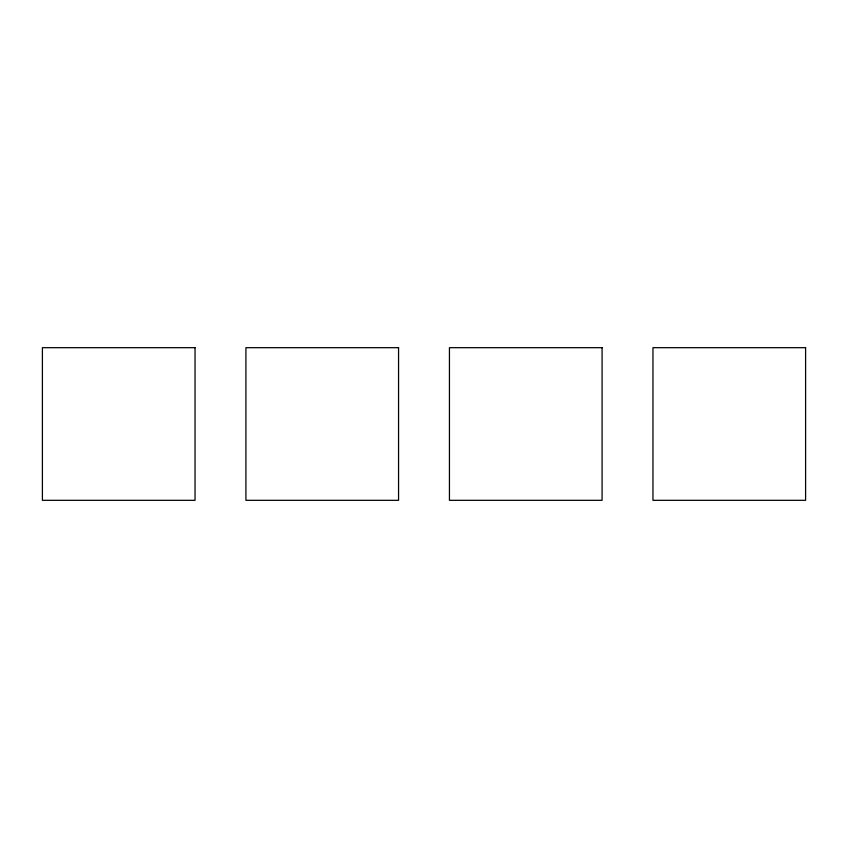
<?xml version="1.0" encoding="UTF-8"?>
<svg xmlns="http://www.w3.org/2000/svg" width="848" height="848" viewBox="0 0 848 848"><rect width="100%" height="100%" fill="white"/><g stroke="black" fill="none" stroke-linecap="round" stroke-linejoin="round"><path stroke-width="1.27" d="M195.04 347.68L42.4 347.68L42.4 500.32L195.04 500.32L195.04 347.68M398.56 347.68L245.92 347.68L245.92 500.32L398.56 500.32L398.56 347.68M602.08 347.68L449.44 347.68L449.44 500.32L602.08 500.32L602.08 347.68M805.6 347.68L652.96 347.68L652.96 500.32L805.6 500.32L805.6 347.68"/></g></svg>
